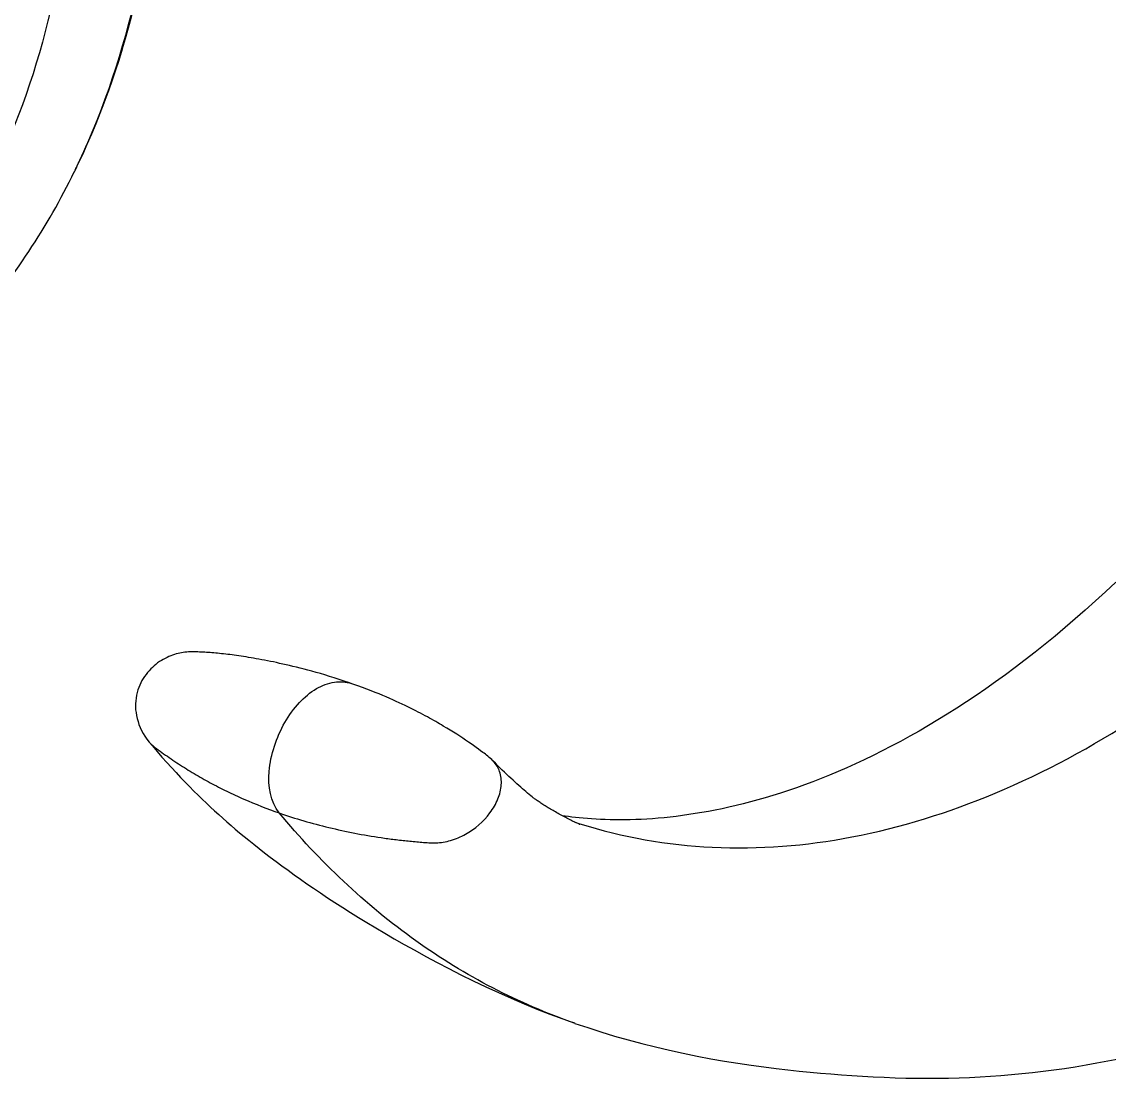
# Model space of a CAD drawing. Header units: millimetres. Extents: x 1241 to 1836, y -3 to 418.
# Drawn here: x 1648.86 to 1666.29, y 327.24 to 344.16 of the extents above; entities that cross this region are included whole.
import ezdxf

# ---------------------------------------------------------------- set-up
doc = ezdxf.new("R2010")
doc.units = ezdxf.units.MM
doc.header["$LTSCALE"] = 32.67
doc.layers.add('1', color=7, linetype='CONTINUOUS')

msp = doc.modelspace()

# ---------------------------------------------------------------- linework, layer by layer
at = {"layer": '1', "color": 7, "linetype": 'Continuous'}
for p, q in [((1650.255, 343.073), (1650.244, 343.039)), ((1649.756, 341.869), (1649.767, 341.891)), ((1649.756, 341.869), (1649.767, 341.891)), ((1655.674, 332.847), (1655.617, 332.881)), ((1655.729, 332.814), (1655.674, 332.847)), ((1655.782, 332.781), (1655.729, 332.814)), ((1655.832, 332.749), (1655.782, 332.781)), ((1655.881, 332.717), (1655.832, 332.749)), ((1655.928, 332.686), (1655.881, 332.717)), ((1655.974, 332.655), (1655.928, 332.686)), ((1656.018, 332.625), (1655.974, 332.655)), ((1656.061, 332.596), (1656.018, 332.625)), ((1656.101, 332.567), (1656.061, 332.596)), ((1656.141, 332.539), (1656.101, 332.567)), ((1656.179, 332.512), (1656.141, 332.539)), ((1656.215, 332.485), (1656.179, 332.512)), ((1656.451, 332.284), (1656.412, 332.324)), ((1656.417, 332.319), (1656.416, 332.32)), ((1656.488, 332.247), (1656.451, 332.284)), ((1656.525, 332.211), (1656.488, 332.247)), ((1656.561, 332.176), (1656.525, 332.211)), ((1656.597, 332.141), (1656.561, 332.176)), ((1656.632, 332.108), (1656.597, 332.141)), ((1656.667, 332.075), (1656.632, 332.108)), ((1656.701, 332.043), (1656.667, 332.075)), ((1656.734, 332.013), (1656.701, 332.043)), ((1656.766, 331.983), (1656.734, 332.013)), ((1656.797, 331.955), (1656.766, 331.983)), ((1656.827, 331.928), (1656.797, 331.955)), ((1656.857, 331.902), (1656.827, 331.928)), ((1656.885, 331.877), (1656.857, 331.902)), ((1656.911, 331.854), (1656.885, 331.877)), ((1656.937, 331.832), (1656.911, 331.854)), ((1656.966, 331.807), (1656.937, 331.832)), ((1656.994, 331.783), (1656.966, 331.807)), ((1657.019, 331.762), (1656.994, 331.783)), ((1657.041, 331.744), (1657.019, 331.762)), ((1657.042, 331.744), (1657.034, 331.75)), ((1657.056, 331.731), (1657.041, 331.744)), ((1657.05, 331.738), (1657.042, 331.744)), ((1657.049, 331.737), (1657.058, 331.73)), ((1657.059, 331.732), (1657.05, 331.738)), ((1657.068, 331.725), (1657.059, 331.732)), ((1657.079, 331.717), (1657.068, 331.725)), ((1657.089, 331.71), (1657.079, 331.717)), ((1657.101, 331.702), (1657.089, 331.71)), ((1657.113, 331.693), (1657.101, 331.702)), ((1657.125, 331.685), (1657.113, 331.693)), ((1657.139, 331.676), (1657.125, 331.685)), ((1657.152, 331.666), (1657.139, 331.676)), ((1657.167, 331.657), (1657.152, 331.666)), ((1657.182, 331.647), (1657.167, 331.657)), ((1657.197, 331.636), (1657.182, 331.647)), ((1657.213, 331.626), (1657.197, 331.636)), ((1657.23, 331.615), (1657.213, 331.626)), ((1657.247, 331.605), (1657.23, 331.615)), ((1657.264, 331.594), (1657.247, 331.605)), ((1657.282, 331.583), (1657.264, 331.594)), ((1657.3, 331.571), (1657.282, 331.583)), ((1657.319, 331.56), (1657.3, 331.571)), ((1657.337, 331.549), (1657.319, 331.56)), ((1657.356, 331.538), (1657.337, 331.549)), ((1657.376, 331.526), (1657.356, 331.538)), ((1657.395, 331.515), (1657.376, 331.526)), ((1657.415, 331.504), (1657.395, 331.515)), ((1657.435, 331.492), (1657.415, 331.504)), ((1657.455, 331.481), (1657.435, 331.492)), ((1657.475, 331.47), (1657.455, 331.481)), ((1657.496, 331.458), (1657.475, 331.47)), ((1657.516, 331.447), (1657.496, 331.458)), ((1657.537, 331.436), (1657.516, 331.447)), ((1657.568, 331.437), (1657.522, 331.444)), ((1657.558, 331.425), (1657.537, 331.436)), ((1657.578, 331.414), (1657.558, 331.425)), ((1657.599, 331.403), (1657.578, 331.414)), ((1657.619, 331.393), (1657.599, 331.403)), ((1657.639, 331.383), (1657.619, 331.393)), ((1657.659, 331.373), (1657.639, 331.383)), ((1657.679, 331.363), (1657.659, 331.373)), ((1657.697, 331.354), (1657.679, 331.363)), ((1657.716, 331.346), (1657.697, 331.354)), ((1657.733, 331.338), (1657.716, 331.346)), ((1657.725, 331.341), (1657.74, 331.336)), ((1657.725, 331.341), (1657.74, 331.336)), ((1657.749, 331.33), (1657.733, 331.338)), ((1657.764, 331.323), (1657.749, 331.33)), ((1657.777, 331.318), (1657.764, 331.323)), ((1657.788, 331.313), (1657.777, 331.318)), ((1657.796, 331.309), (1657.788, 331.313)), ((1657.802, 331.306), (1657.796, 331.309)), ((1657.805, 331.305), (1657.802, 331.306)), ((1657.725, 328.118), (1657.723, 328.119))]:
    msp.add_line(p, q, dxfattribs=at)
for points in [[(1650.255, 343.073), (1650.245, 343.045), (1650.243, 343.04)], [(1666.393, 335.187), (1666.23, 335.033), (1666.067, 334.884), (1665.905, 334.738), (1665.743, 334.596), (1665.582, 334.457), (1665.421, 334.323), (1665.26, 334.192), (1665.101, 334.064), (1664.942, 333.94), (1664.783, 333.82), (1664.625, 333.703), (1664.468, 333.589), (1664.312, 333.479), (1664.156, 333.372), (1664.002, 333.269), (1663.848, 333.169), (1663.694, 333.072), (1663.542, 332.978), (1663.391, 332.888), (1663.241, 332.8), (1663.091, 332.716), (1662.943, 332.635), (1662.796, 332.557), (1662.651, 332.482), (1662.506, 332.411), (1662.363, 332.342), (1662.222, 332.276), (1662.082, 332.213), (1661.944, 332.153), (1661.807, 332.095), (1661.672, 332.041), (1661.538, 331.989), (1661.407, 331.94), (1661.277, 331.893), (1661.149, 331.849), (1661.023, 331.808), (1660.899, 331.769), (1660.777, 331.732), (1660.657, 331.698), (1660.539, 331.665), (1660.422, 331.635), (1660.308, 331.607), (1660.195, 331.581), (1660.084, 331.556), (1659.974, 331.534), (1659.866, 331.513), (1659.76, 331.494), (1659.655, 331.477), (1659.552, 331.461), (1659.451, 331.447), (1659.351, 331.434), (1659.253, 331.422), (1659.157, 331.412), (1659.062, 331.404), (1658.969, 331.396), (1658.878, 331.39), (1658.788, 331.385), (1658.7, 331.382), (1658.614, 331.379), (1658.53, 331.378), (1658.448, 331.377), (1658.367, 331.377), (1658.289, 331.379), (1658.212, 331.381), (1658.137, 331.384), (1658.065, 331.388), (1657.994, 331.392), (1657.926, 331.397), (1657.86, 331.403), (1657.796, 331.409), (1657.735, 331.415), (1657.677, 331.422), (1657.621, 331.43), (1657.568, 331.437)], [(1654.113, 333.573), (1654.028, 333.601), (1653.946, 333.628), (1653.867, 333.653), (1653.792, 333.677), (1653.718, 333.699), (1653.647, 333.72), (1653.579, 333.739), (1653.512, 333.758), (1653.448, 333.775), (1653.385, 333.792), (1653.325, 333.807), (1653.265, 333.822), (1653.208, 333.836), (1653.152, 333.849), (1653.098, 333.862), (1653.045, 333.874), (1652.993, 333.885), (1652.942, 333.896), (1652.893, 333.907), (1652.845, 333.917), (1652.797, 333.926), (1652.751, 333.935), (1652.706, 333.944), (1652.662, 333.952), (1652.619, 333.96), (1652.577, 333.967), (1652.535, 333.974), (1652.495, 333.981), (1652.455, 333.987), (1652.416, 333.993), (1652.378, 333.999), (1652.34, 334.005), (1652.303, 334.01), (1652.267, 334.015), (1652.231, 334.02), (1652.196, 334.025), (1652.162, 334.029), (1652.129, 334.033), (1652.095, 334.037), (1652.063, 334.04), (1652.031, 334.044), (1652, 334.047), (1651.969, 334.05), (1651.938, 334.052), (1651.909, 334.055), (1651.879, 334.057), (1651.85, 334.059), (1651.822, 334.061), (1651.794, 334.062), (1651.766, 334.064), (1651.739, 334.065), (1651.712, 334.066), (1651.685, 334.067), (1651.66, 334.068), (1651.636, 334.068), (1651.611, 334.068), (1651.585, 334.068), (1651.558, 334.068), (1651.531, 334.067), (1651.504, 334.065), (1651.477, 334.062), (1651.449, 334.059), (1651.422, 334.054), (1651.394, 334.049), (1651.366, 334.043), (1651.338, 334.035), (1651.309, 334.027), (1651.279, 334.017), (1651.25, 334.006), (1651.22, 333.994), (1651.19, 333.98), (1651.159, 333.965), (1651.129, 333.949), (1651.099, 333.931), (1651.069, 333.912), (1651.039, 333.892), (1651.01, 333.869), (1650.982, 333.846), (1650.954, 333.821), (1650.927, 333.795), (1650.901, 333.767), (1650.877, 333.739), (1650.853, 333.709), (1650.83, 333.677), (1650.808, 333.644), (1650.788, 333.61), (1650.769, 333.574), (1650.752, 333.537), (1650.736, 333.499), (1650.722, 333.459), (1650.71, 333.416), (1650.7, 333.373), (1650.692, 333.328), (1650.687, 333.283), (1650.684, 333.237), (1650.684, 333.19), (1650.686, 333.143), (1650.692, 333.096), (1650.699, 333.048), (1650.71, 333), (1650.724, 332.952), (1650.74, 332.904), (1650.76, 332.857), (1650.782, 332.81), (1650.807, 332.763), (1650.835, 332.717), (1650.866, 332.672), (1650.903, 332.624)], [(1655.617, 332.881), (1655.588, 332.899), (1655.558, 332.916), (1655.527, 332.934), (1655.496, 332.952), (1655.463, 332.971), (1655.43, 332.989), (1655.397, 333.008), (1655.362, 333.027), (1655.326, 333.046), (1655.29, 333.065), (1655.253, 333.085), (1655.214, 333.105), (1655.175, 333.125), (1655.134, 333.146), (1655.092, 333.167), (1655.049, 333.188), (1655.004, 333.209), (1654.958, 333.231), (1654.911, 333.253), (1654.861, 333.276), (1654.81, 333.299), (1654.758, 333.322), (1654.703, 333.346), (1654.646, 333.37), (1654.587, 333.394), (1654.525, 333.42), (1654.46, 333.445), (1654.393, 333.471), (1654.322, 333.498), (1654.247, 333.525), (1654.169, 333.553), (1654.113, 333.573)], [(1650.903, 332.625), (1650.95, 332.569), (1651.03, 332.475), (1651.108, 332.384), (1651.185, 332.297), (1651.261, 332.214), (1651.335, 332.134), (1651.407, 332.056), (1651.479, 331.982), (1651.549, 331.91), (1651.618, 331.84), (1651.686, 331.773), (1651.754, 331.707), (1651.82, 331.643), (1651.886, 331.582), (1651.952, 331.521), (1652.017, 331.461), (1652.083, 331.403), (1652.149, 331.345), (1652.216, 331.287), (1652.283, 331.23), (1652.353, 331.171), (1652.426, 331.111), (1652.501, 331.05), (1652.58, 330.987), (1652.664, 330.92), (1652.753, 330.851), (1652.843, 330.781), (1652.936, 330.711), (1653.031, 330.641), (1653.128, 330.57), (1653.226, 330.498), (1653.327, 330.427), (1653.431, 330.354), (1653.538, 330.281), (1653.648, 330.206), (1653.763, 330.13), (1653.881, 330.053), (1654.004, 329.974), (1654.131, 329.894), (1654.26, 329.813), (1654.393, 329.732), (1654.533, 329.648), (1654.678, 329.562), (1654.83, 329.474), (1654.989, 329.383), (1655.158, 329.288), (1655.335, 329.191), (1655.518, 329.093), (1655.706, 328.995), (1655.9, 328.897), (1656.097, 328.799), (1656.297, 328.704), (1656.501, 328.61), (1656.705, 328.519), (1656.911, 328.431), (1657.117, 328.346), (1657.324, 328.265), (1657.531, 328.188), (1657.723, 328.119)], [(1656.412, 332.324), (1656.392, 332.343), (1656.373, 332.361), (1656.352, 332.379), (1656.332, 332.396), (1656.311, 332.413), (1656.291, 332.429), (1656.271, 332.444), (1656.251, 332.459), (1656.215, 332.485)], [(1657.034, 331.75), (1657.027, 331.756), (1657.025, 331.757)], [(1657.725, 328.118), (1657.931, 328.049), (1658.144, 327.98), (1658.36, 327.915), (1658.578, 327.853), (1658.797, 327.794), (1659.018, 327.739), (1659.24, 327.687), (1659.462, 327.639), (1659.683, 327.594), (1659.905, 327.552), (1660.123, 327.514), (1660.338, 327.48), (1660.55, 327.448), (1660.754, 327.42), (1660.95, 327.395), (1661.139, 327.373), (1661.321, 327.354), (1661.495, 327.336), (1661.662, 327.321), (1661.829, 327.307), (1661.997, 327.294), (1662.166, 327.282), (1662.335, 327.271), (1662.508, 327.262), (1662.683, 327.254), (1662.857, 327.247), (1663.031, 327.242), (1663.204, 327.24), (1663.376, 327.238), (1663.546, 327.239), (1663.715, 327.242), (1663.883, 327.246), (1664.051, 327.252), (1664.218, 327.26), (1664.386, 327.27), (1664.554, 327.282), (1664.722, 327.296), (1664.891, 327.312), (1665.06, 327.33), (1665.23, 327.35), (1665.401, 327.372), (1665.572, 327.396), (1665.745, 327.423), (1665.918, 327.452), (1666.092, 327.483), (1666.266, 327.516), (1666.442, 327.552)]]:
    msp.add_lwpolyline(points, dxfattribs=at)
for centre, radius, start, end in [((1638.168, 347.362), 12.826, 338.2611, 340.3056), ((1638.547, 347.213), 12.419, 337.452, 338.2515), ((1638.918, 347.057), 12.016, 334.4189, 337.4585), ((1639.181, 346.9), 11.711, 334.6775, 334.9693), ((1639.296, 346.845), 11.584, 333.958, 334.559), ((1635.425, 348.737), 15.892, 334.1755, 334.395), ((1651.214, 332.882), 0.404, 219.7799, 221.256), ((1660.27, 339.116), 8.181, 251.9822, 252.4808)]:
    msp.add_arc(centre, radius, start, end, dxfattribs=at)
for points, knots in [([(1657.807, 331.315), (1658.492, 331.099), (1659.955, 330.844), (1662.233, 331.028), (1664.55, 331.756), (1666.842, 332.997), (1669.053, 334.714), (1670.756, 336.476), (1672.032, 338.071), (1672.949, 339.369), (1673.658, 340.51), (1674.195, 341.457), (1674.701, 342.439), (1675.265, 343.711), (1676.008, 345.804), (1676.628, 348.471), (1676.854, 351.632), (1676.589, 354.146), (1676.092, 355.968), (1675.6, 357.186), (1674.986, 358.269), (1674.374, 359.058), (1673.829, 359.598), (1673.271, 360.087), (1672.535, 360.63), (1671.592, 361.167), (1670.929, 361.445), (1670.592, 361.562)], [0, 0, 0, 0, 0.049082, 0.100248, 0.154942, 0.214, 0.277657, 0.345644, 0.381084, 0.417332, 0.454265, 0.472951, 0.491793, 0.529808, 0.568009, 0.643639, 0.716273, 0.783853, 0.815359, 0.845218, 0.873472, 0.900265, 0.913203, 0.925941, 0.950975, 0.975594, 1, 1, 1, 1]), ([(1650.523, 354.033), (1650.777, 352.926), (1651.135, 350.738), (1651.227, 346.613), (1650.584, 343.597), (1649.756, 341.869)], [0, 0, 0, 0, 0.275287, 0.535393, 1, 1, 1, 1]), ([(1649.792, 341.945), (1650.593, 343.66), (1651.204, 346.651), (1651.095, 350.742), (1650.731, 352.919), (1650.476, 354.021)], [0, 0, 0, 0, 0.462823, 0.723547, 1, 1, 1, 1]), ([(1650.492, 354.025), (1650.719, 353.045), (1651.056, 351.104), (1651.238, 347.416), (1650.834, 344.702), (1650.255, 343.073)], [0, 0, 0, 0, 0.272566, 0.531743, 1, 1, 1, 1]), ([(1649.761, 348.59), (1649.775, 347.575), (1649.656, 345.619), (1648.988, 342.874), (1647.849, 340.521), (1646.262, 338.652), (1644.278, 337.355), (1641.985, 336.697), (1639.491, 336.694), (1637.828, 337.099), (1636.996, 337.389)], [0, 0, 0, 0, 0.148409, 0.28512, 0.410597, 0.527212, 0.639249, 0.752162, 0.871169, 1, 1, 1, 1]), ([(1640.462, 336.357), (1640.948, 336.32), (1641.912, 336.31), (1643.33, 336.503), (1644.679, 336.906), (1645.938, 337.513), (1647.088, 338.317), (1648.47, 339.648), (1649.274, 340.881), (1649.703, 341.759)], [0, 0, 0, 0, 0.128057, 0.252756, 0.375274, 0.496908, 0.618996, 0.74285, 1, 1, 1, 1]), ([(1652.989, 331.488), (1652.844, 331.664), (1652.785, 332.072), (1652.897, 332.56), (1653.061, 332.939), (1653.29, 333.256), (1653.562, 333.487), (1653.857, 333.605), (1654.058, 333.592), (1654.144, 333.562)], [0, 0, 0, 0, 0.240484, 0.386038, 0.532789, 0.67183, 0.7964, 0.904185, 1, 1, 1, 1]), ([(1650.91, 332.616), (1650.942, 332.58), (1651.019, 332.522), (1651.135, 332.437), (1651.254, 332.354), (1651.416, 332.246), (1651.623, 332.117), (1651.881, 331.971), (1652.146, 331.835), (1652.513, 331.666), (1652.797, 331.555), (1652.989, 331.488)], [0, 0, 0, 0, 0.06006, 0.120887, 0.181919, 0.24318, 0.366431, 0.490732, 0.616167, 0.742817, 1, 1, 1, 1]), ([(1656.365, 331.489), (1656.416, 331.558), (1656.5, 331.702), (1656.559, 331.932), (1656.536, 332.15), (1656.463, 332.272), (1656.417, 332.319)], [0, 0, 0, 0, 0.287446, 0.547273, 0.780447, 1, 1, 1, 1]), ([(1652.989, 331.488), (1653.118, 331.443), (1653.381, 331.359), (1653.784, 331.252), (1654.198, 331.162), (1654.55, 331.102), (1654.836, 331.063), (1655.054, 331.039), (1655.237, 331.022), (1655.384, 331.011), (1655.54, 331.004), (1655.743, 331.042), (1656.056, 331.175), (1656.261, 331.35), (1656.365, 331.489)], [0, 0, 0, 0, 0.114752, 0.231215, 0.349444, 0.469482, 0.530194, 0.591379, 0.653021, 0.684026, 0.715535, 0.782875, 0.854779, 1, 1, 1, 1]), ([(1657.723, 328.119), (1657.274, 328.276), (1656.39, 328.657), (1654.718, 329.683), (1653.627, 330.719), (1652.989, 331.488)], [0, 0, 0, 0, 0.243199, 0.489341, 1, 1, 1, 1])]:
    msp.add_open_spline(points, degree=3, knots=knots, dxfattribs=at)

doc.saveas('drawing.dxf')
